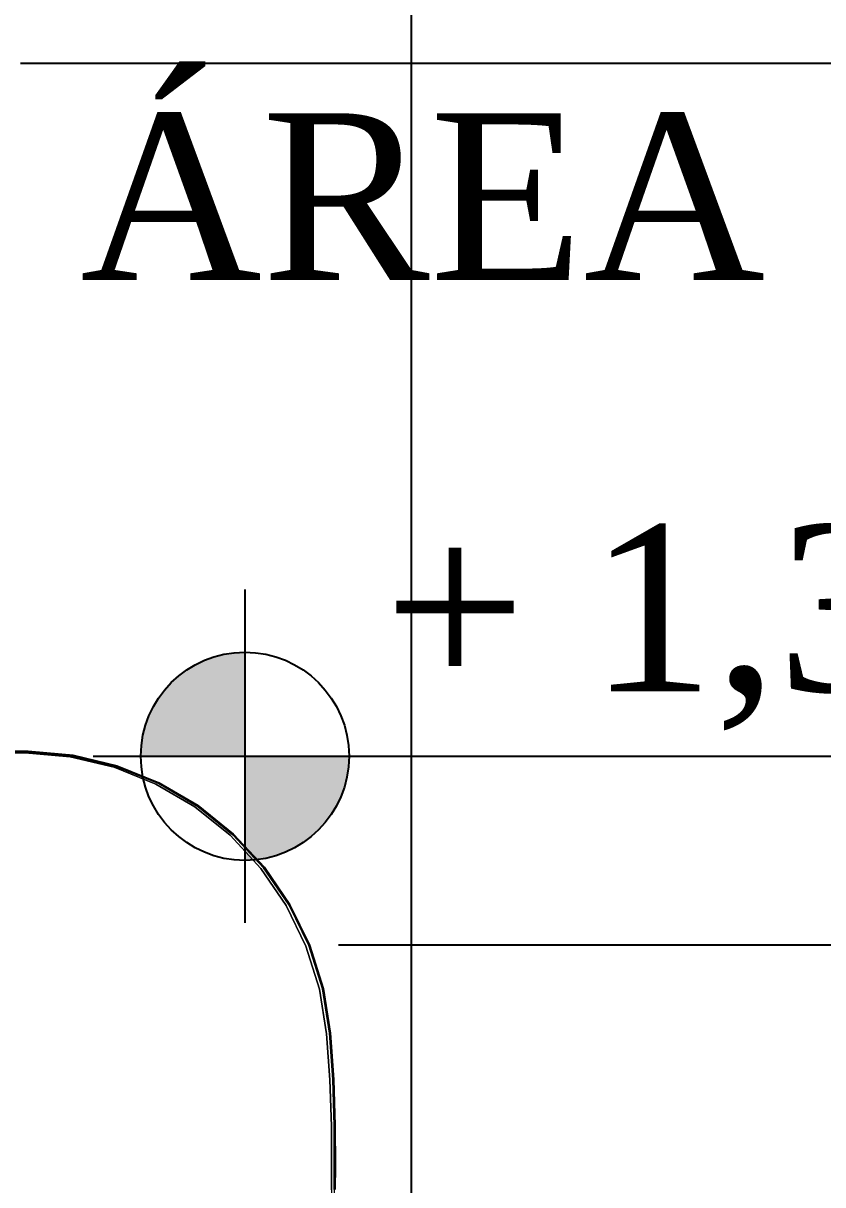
# Model space of a CAD drawing. Header units: centimetres. Extents: x -48696 to 156237, y -5617 to 29024.
# Drawn here: x -44896.8 to -44858.4, y 10306.4 to 10362.2 of the extents above; entities that cross this region are included whole.
import ezdxf

# ---------------------------------------------------------------- set-up
doc = ezdxf.new("R2010")
doc.units = ezdxf.units.CM
for name, color, linetype in [('Hachuria - Moveis', 1, 'Continuous'), ('Piso', 55, 'Continuous'), ('PN010', 1, 'Continuous'), ('Portas-Cotas', 2, 'Continuous'), ('Texto', 2, 'Continuous')]:
    doc.layers.add(name, color=color, linetype=linetype)
doc.layers.add('Moveis', color=1, linetype='Continuous', lineweight=9)
doc.layers.add('Portas - Janelas', color=2, linetype='Continuous', lineweight=20)
doc.styles.add('Valéria', font='romantic.ttf', dxfattribs={"height": 10})
doc.dimstyles.new('Cota - 50', dxfattribs={"dimtxt": 10, "dimasz": 5, "dimexe": 10, "dimexo": 20, "dimgap": 5, "dimtad": 1, "dimtxsty": 'Valéria', "dimblk": 'DOT', "dimcen": 0, "dimclrd": 12, "dimclre": 12, "dimclrt": 2, "dimazin": 2, "dimtfac": 1, "dimtix": 1, "dimtmove": 0, "dimatfit": 3, "dimldrblk": 'DOT', "dimfxl": 1, "dimarcsym": 0})

# ---------------------------------------------------------------- blocks, each defined once
blk = doc.blocks.new('_Dot')
at = {"color": 0, "linetype": 'ByBlock', "lineweight": -2}
blk.add_line((-0.5, 0), (-1, 0), dxfattribs=at)
at = {"color": 0, "linetype": 'ByBlock', "const_width": 0.5}
blk.add_lwpolyline([(-0.25, 0, 1), (0.25, 0, 1)], format="xyb", close=True, dxfattribs=at)
blk = doc.blocks.new('*D1687')
at = {"color": 12, "lineweight": -2, "transparency": 16777216}
for p, q in [((-44846.743, 12273.855), (-44711.335, 12337.452)), ((-43585.335, 9916.474), (-44718.261, 12328.675)), ((-43709.566, 9852.603), (-43574.158, 9916.2))]:
    blk.add_line(p, q, dxfattribs=at)
at = {"layer": 'Defpoints', "color": 0, "transparency": 16777216}
for p in [(-44720.386, 12333.201), (-44864.845, 12265.353), (-43727.669, 9844.101)]:
    blk.add_point(p, dxfattribs=at)
at = {"color": 12, "lineweight": -2, "transparency": 16777216, "xscale": 5, "yscale": 5, "zscale": 5}
for p, rotation in [((-44720.386, 12333.201), 115.1577922411707), ((-43583.209, 9911.948), 295.1577922411707)]:
    blk.add_blockref('_Dot', p, dxfattribs=dict(at, rotation=rotation))
at = {"color": 2, "transparency": 16777216, "insert": (-44142.572, 11126.907), "char_height": 10, "attachment_point": 5, "rotation": 295.1578, "style": 'Valéria'}
blk.add_mtext('2675', dxfattribs=at)

msp = doc.modelspace()

# ---------------------------------------------------------------- hatches: boundary and pattern name
at = {"layer": 'Piso'}
h = msp.add_hatch(dxfattribs=at)
h.set_pattern_fill('ANSI37', color=256, scale=13.333333, angle=45)
h.set_pattern_definition([(90, (-26378.48, -7504.41), (-42.33333, 3e-14), []), (180, (-26378.48, -7504.41), (-3e-14, -42.33333), [])])
h.paths.add_polyline_path([(-44797.20529, 10176.37589), (-44946.99123, 10176.32932), (-44946.96977, 10201.92171), (-44945.27301, 10201.8382), (-44945.42877, 10208.6864), (-44942.79735, 10208.6864), (-44936.04979, 10209.19471), (-44936.04979, 10210.32171), (-44907.82346, 10210.32171), (-44907.82346, 10197.75004), (-44877.14158, 10197.75004), (-44877.14158, 10228.49338), (-44907.82346, 10228.49338), (-44907.82346, 10215.92171), (-44936.04979, 10215.92171), (-44936.04979, 10217.04871), (-44940.0596, 10217.04871), (-44942.79735, 10217.55702), (-44945.42877, 10217.55702), (-44945.47119, 10224.36044), (-44946.96321, 10224.36131), (-44947.00767, 10256.34509), (-44797.15863, 10256.3759)])
h.paths.add_polyline_path([(-44797.15455, 10263.3759), (-44946.94047, 10263.34511), (-44946.94047, 10266.32836), (-44942.71073, 10266.32836), (-44942.71073, 10268.12797), (-44941.71719, 10268.42766), (-44941.44205, 10286.16627), (-44943.8113, 10286.20302), (-44945.01612, 10284.10166), (-44943.5245, 10283.24644), (-44942.71073, 10270.59503), (-44946.93624, 10270.59749), (-44946.91802, 10301.85042), (-44943.47542, 10301.85042), (-44943.47542, 10303.70112), (-44941.61199, 10303.70112), (-44941.61199, 10305.60791), (-44939.57669, 10305.60791), (-44939.57669, 10288.23873), (-44880.35846, 10288.93396), (-44880.35846, 10309.66422), (-44882.90316, 10326.37836), (-44900.38302, 10329.93276), (-44939.57669, 10327.24375), (-44939.57669, 10309.87457), (-44941.71333, 10309.87457), (-44941.71333, 10311.77157), (-44943.63552, 10311.99662), (-44943.7285, 10313.52589), (-44946.91121, 10313.52589), (-44946.89161, 10328.52227), (-44945.88707, 10327.92033), (-44944.4522, 10327.92033), (-44944.74181, 10329.48554), (-44941.92679, 10329.47182), (-44941.94023, 10326.71589), (-44940.54794, 10326.91432), (-44940.31168, 10329.31361), (-44939.8812, 10329.46073), (-44939.32189, 10333.70607), (-44936.82853, 10334.28526), (-44936.82853, 10339.65785), (-44936.82853, 10340.66073), (-44896.89537, 10340.66073), (-44896.85237, 10414.38658), (-44891.54482, 10414.38658), (-44891.54482, 10419.38658), (-44809.54378, 10419.5749), (-44809.53649, 10416.39879), (-44812.53648, 10416.3919), (-44812.36999, 10343.89209), (-44815.86998, 10343.88405), (-44815.81713, 10347.16431), (-44821.57944, 10346.68674), (-44821.57944, 10340.4119), (-44816.15415, 10337.41709), (-44815.50126, 10341.38489), (-44812.36423, 10341.38489), (-44812.35506, 10337.39211), (-44809.35507, 10337.399), (-44809.36425, 10341.39899), (-44805.86426, 10341.40702), (-44805.85705, 10338.2651), (-44801.85549, 10338.2651), (-44800.29671, 10340.87143), (-44800.29671, 10344.52446), (-44801.94594, 10347.08303), (-44806.29258, 10347.08303), (-44805.87, 10343.90702), (-44809.37, 10343.89898), (-44809.5319, 10414.39879), (-44799.53192, 10414.40085), (-44799.53233, 10416.39816), (-44797.06529, 10416.40652)])
at = {"layer": 'Portas - Janelas'}
h = msp.add_hatch(color=256, dxfattribs=at)
edge = h.paths.add_edge_path()
edge.add_arc((-44886.11032, 10327.00386), 5, 90, 180)
edge.add_line((-44891.11032, 10327.00386), (-44886.11032, 10327.00386))
edge.add_line((-44886.11032, 10327.00386), (-44886.11032, 10332.00386))
edge = h.paths.add_edge_path()
edge.add_arc((-44886.11032, 10327.00386), 5, 270, 360)
edge.add_line((-44881.11032, 10327.00386), (-44886.11032, 10327.00386))
edge.add_line((-44886.11032, 10327.00386), (-44886.11032, 10322.00386))

# ---------------------------------------------------------------- linework, layer by layer
at = {"layer": 'Hachuria - Moveis'}
msp.add_circle((-44886.11032, 10327.00386), 5, dxfattribs=at)
at = {"layer": 'Moveis'}
for p, q in [((-44896.51938, 10327.24375), (-44939.57669, 10327.24375)), ((-44896.51973, 10327.19688), (-44939.57669, 10327.19688)), ((-44930.79533, 10327.17207), (-44896.65933, 10327.17207)), ((-44894.50144, 10326.98027), (-44896.65933, 10327.17207)), ((-44894.36184, 10327.00508), (-44896.51973, 10327.19688)), ((-44894.35459, 10327.05139), (-44896.51938, 10327.24375)), ((-44894.50144, 10326.98027), (-44892.39492, 10326.47445)), ((-44894.36184, 10327.00508), (-44892.25532, 10326.49926)), ((-44892.24133, 10326.54399), (-44894.35459, 10327.05139)), ((-44890.2252, 10325.7325), (-44892.24133, 10326.54399)), ((-44892.39492, 10326.47445), (-44890.38522, 10325.6655)), ((-44890.24562, 10325.69032), (-44892.25532, 10326.49926)), ((-44888.5157, 10324.5709), (-44890.38522, 10325.6655)), ((-44888.3761, 10324.59571), (-44890.24562, 10325.69032)), ((-44888.34968, 10324.63443), (-44890.2252, 10325.7325)), ((-44888.5157, 10324.5709), (-44886.82668, 10323.21424)), ((-44888.3761, 10324.59571), (-44886.68708, 10323.23905)), ((-44886.65526, 10323.27346), (-44888.34968, 10324.63443)), ((-44885.35462, 10321.6248), (-44886.82668, 10323.21424)), ((-44885.21502, 10321.64962), (-44886.68708, 10323.23905)), ((-44885.17847, 10321.67896), (-44886.65526, 10323.27346)), ((-44885.35462, 10321.6248), (-44884.13126, 10319.83688)), ((-44885.21502, 10321.64962), (-44883.99166, 10319.86169)), ((-44883.9512, 10319.88534), (-44885.17847, 10321.67896)), ((-44883.04341, 10317.91385), (-44883.99166, 10319.86169)), ((-44882.9999, 10317.93128), (-44883.9512, 10319.88534)), ((-44884.13126, 10319.83688), (-44883.18301, 10317.88903)), ((-44882.53031, 10315.82329), (-44883.18301, 10317.88903)), ((-44882.39071, 10315.84811), (-44883.04341, 10317.91385)), ((-44882.34511, 10315.85894), (-44882.9999, 10317.93128)), ((-44882.53031, 10315.82329), (-44882.18725, 10313.68423)), ((-44882.39071, 10315.84811), (-44882.04765, 10313.70904)), ((-44882.00095, 10313.71305), (-44882.34511, 10315.85894)), ((-44882.03534, 10311.4671), (-44882.18725, 10313.68423)), ((-44881.89573, 10311.49191), (-44882.04765, 10313.70904)), ((-44881.84893, 10311.49431), (-44882.00095, 10313.71305)), ((-44881.89573, 10311.49191), (-44881.81973, 10309.27088)), ((-44881.77287, 10309.27168), (-44881.84893, 10311.49431)), ((-44881.95933, 10309.24606), (-44882.03534, 10311.4671)), ((-44881.81973, 10309.27088), (-44881.81973, 10306.2116)), ((-44881.76336, 10307.32277), (-44881.77287, 10309.27168)), ((-44881.95933, 10306.18679), (-44881.95933, 10309.24606)), ((-44881.77287, 10306.2108), (-44881.76336, 10307.32277))]:
    msp.add_line(p, q, dxfattribs=at)
for points, invisible_edges in [([(-44892.24133, 10326.54399), (-44892.24133, 10326.54399), (-44894.35459, 10327.05139), (-44887.21066, 10349.22638)], 13), ([(-44892.24133, 10326.54399), (-44892.24133, 10326.54399), (-44894.35459, 10327.05139), (-44887.21066, 10349.22638)], 13), ([(-44892.24133, 10326.54399), (-44892.24133, 10326.54399), (-44894.35459, 10327.05139), (-44887.21066, 10349.22638)], 13), ([(-44892.24133, 10326.54399), (-44892.24133, 10326.54399), (-44894.35459, 10327.05139), (-44887.21066, 10349.22638)], 13), ([(-44892.24133, 10326.54399), (-44892.24133, 10326.54399), (-44894.35459, 10327.05139), (-44887.21066, 10349.22638)], 13), ([(-44890.2252, 10325.7325), (-44890.2252, 10325.7325), (-44892.24133, 10326.54399), (-44887.21066, 10349.22638)], 13), ([(-44890.2252, 10325.7325), (-44890.2252, 10325.7325), (-44892.24133, 10326.54399), (-44887.21066, 10349.22638)], 13), ([(-44890.2252, 10325.7325), (-44890.2252, 10325.7325), (-44892.24133, 10326.54399), (-44887.21066, 10349.22638)], 13), ([(-44890.2252, 10325.7325), (-44890.2252, 10325.7325), (-44892.24133, 10326.54399), (-44887.21066, 10349.22638)], 13), ([(-44890.2252, 10325.7325), (-44890.2252, 10325.7325), (-44892.24133, 10326.54399), (-44887.21066, 10349.22638)], 13), ([(-44888.34968, 10324.63443), (-44888.34968, 10324.63443), (-44890.2252, 10325.7325), (-44887.21066, 10349.22638)], 13), ([(-44888.34968, 10324.63443), (-44888.34968, 10324.63443), (-44890.2252, 10325.7325), (-44887.21066, 10349.22638)], 13), ([(-44888.34968, 10324.63443), (-44888.34968, 10324.63443), (-44890.2252, 10325.7325), (-44887.21066, 10349.22638)], 13), ([(-44888.34968, 10324.63443), (-44888.34968, 10324.63443), (-44890.2252, 10325.7325), (-44887.21066, 10349.22638)], 13), ([(-44888.34968, 10324.63443), (-44888.34968, 10324.63443), (-44890.2252, 10325.7325), (-44887.21066, 10349.22638)], 13), ([(-44888.34968, 10324.63443), (-44888.34968, 10324.63443), (-44887.21066, 10349.18649), (-44886.65526, 10323.27346)], 6), ([(-44888.34968, 10324.63443), (-44888.34968, 10324.63443), (-44887.21066, 10349.18649), (-44886.65526, 10323.27346)], 6), ([(-44888.34968, 10324.63443), (-44888.34968, 10324.63443), (-44887.21066, 10349.18649), (-44886.65526, 10323.27346)], 6), ([(-44888.34968, 10324.63443), (-44888.34968, 10324.63443), (-44887.21066, 10349.18649), (-44886.65526, 10323.27346)], 6), ([(-44888.34968, 10324.63443), (-44888.34968, 10324.63443), (-44887.21066, 10349.18649), (-44886.65526, 10323.27346)], 6), ([(-44894.35459, 10327.05139), (-44894.35459, 10327.05139), (-44896.51938, 10327.24375), (-44895.07873, 10348.77049)], 13), ([(-44894.35459, 10327.05139), (-44894.35459, 10327.05139), (-44896.51938, 10327.24375), (-44895.07873, 10348.77049)], 13), ([(-44894.35459, 10327.05139), (-44894.35459, 10327.05139), (-44896.51938, 10327.24375), (-44895.07873, 10348.77049)], 13), ([(-44894.35459, 10327.05139), (-44894.35459, 10327.05139), (-44896.51938, 10327.24375), (-44895.07873, 10348.77049)], 13), ([(-44894.35459, 10327.05139), (-44894.35459, 10327.05139), (-44896.51938, 10327.24375), (-44895.07873, 10348.77049)], 13), ([(-44886.65526, 10323.27346), (-44886.65526, 10323.27346), (-44885.61193, 10348.75449), (-44885.17847, 10321.67896)], 6), ([(-44886.65526, 10323.27346), (-44886.65526, 10323.27346), (-44885.61193, 10348.75449), (-44885.17847, 10321.67896)], 6), ([(-44886.65526, 10323.27346), (-44886.65526, 10323.27346), (-44885.61193, 10348.75449), (-44885.17847, 10321.67896)], 6), ([(-44886.65526, 10323.27346), (-44886.65526, 10323.27346), (-44885.61193, 10348.75449), (-44885.17847, 10321.67896)], 6), ([(-44886.65526, 10323.27346), (-44886.65526, 10323.27346), (-44885.61193, 10348.75449), (-44885.17847, 10321.67896)], 6), ([(-44883.9512, 10319.88534), (-44883.9512, 10319.88534), (-44885.17847, 10321.67896), (-44885.14726, 10348.75449)], 13), ([(-44883.9512, 10319.88534), (-44883.9512, 10319.88534), (-44885.17847, 10321.67896), (-44885.14726, 10348.75449)], 13), ([(-44883.9512, 10319.88534), (-44883.9512, 10319.88534), (-44885.17847, 10321.67896), (-44885.14726, 10348.75449)], 13), ([(-44883.9512, 10319.88534), (-44883.9512, 10319.88534), (-44885.17847, 10321.67896), (-44885.14726, 10348.75449)], 13), ([(-44883.9512, 10319.88534), (-44883.9512, 10319.88534), (-44885.17847, 10321.67896), (-44885.14726, 10348.75449)], 13), ([(-44882.9999, 10317.93128), (-44882.9999, 10317.93128), (-44883.9512, 10319.88534), (-44883.9186, 10348.38793)], 13), ([(-44882.9999, 10317.93128), (-44882.9999, 10317.93128), (-44883.9512, 10319.88534), (-44883.9186, 10348.38793)], 13), ([(-44882.9999, 10317.93128), (-44882.9999, 10317.93128), (-44883.9512, 10319.88534), (-44883.9186, 10348.38793)], 13), ([(-44882.9999, 10317.93128), (-44882.9999, 10317.93128), (-44883.9512, 10319.88534), (-44883.9186, 10348.38793)], 13), ([(-44882.9999, 10317.93128), (-44882.9999, 10317.93128), (-44883.9512, 10319.88534), (-44883.9186, 10348.38793)], 13), ([(-44882.34511, 10315.85894), (-44882.34511, 10315.85894), (-44882.9999, 10317.93128), (-44882.93077, 10348.4142)], 13), ([(-44882.34511, 10315.85894), (-44882.34511, 10315.85894), (-44882.9999, 10317.93128), (-44882.93077, 10348.4142)], 13), ([(-44882.34511, 10315.85894), (-44882.34511, 10315.85894), (-44882.9999, 10317.93128), (-44882.93077, 10348.4142)], 13), ([(-44882.34511, 10315.85894), (-44882.34511, 10315.85894), (-44882.9999, 10317.93128), (-44882.93077, 10348.4142)], 13), ([(-44882.34511, 10315.85894), (-44882.34511, 10315.85894), (-44882.9999, 10317.93128), (-44882.93077, 10348.4142)], 13), ([(-44882.00095, 10313.71305), (-44882.00095, 10313.71305), (-44882.34511, 10315.85894), (-44882.27359, 10348.47354)], 13), ([(-44882.00095, 10313.71305), (-44882.00095, 10313.71305), (-44882.34511, 10315.85894), (-44882.27359, 10348.47354)], 13), ([(-44882.00095, 10313.71305), (-44882.00095, 10313.71305), (-44882.34511, 10315.85894), (-44882.27359, 10348.47354)], 13), ([(-44882.00095, 10313.71305), (-44882.00095, 10313.71305), (-44882.34511, 10315.85894), (-44882.27359, 10348.47354)], 13), ([(-44882.00095, 10313.71305), (-44882.00095, 10313.71305), (-44882.34511, 10315.85894), (-44882.27359, 10348.47354)], 13), ([(-44881.84893, 10311.49431), (-44881.84893, 10311.49431), (-44882.00095, 10313.71305), (-44881.9455, 10348.51273)], 13), ([(-44881.84893, 10311.49431), (-44881.84893, 10311.49431), (-44882.00095, 10313.71305), (-44881.9455, 10348.51273)], 13), ([(-44881.84893, 10311.49431), (-44881.84893, 10311.49431), (-44882.00095, 10313.71305), (-44881.9455, 10348.51273)], 13), ([(-44881.84893, 10311.49431), (-44881.84893, 10311.49431), (-44882.00095, 10313.71305), (-44881.9455, 10348.51273)], 13), ([(-44881.84893, 10311.49431), (-44881.84893, 10311.49431), (-44882.00095, 10313.71305), (-44881.9455, 10348.51273)], 13), ([(-44881.77287, 10309.27168), (-44881.77287, 10309.27168), (-44881.84893, 10311.49431), (-44881.78166, 10348.53516)], 13), ([(-44881.77287, 10309.27168), (-44881.77287, 10309.27168), (-44881.84893, 10311.49431), (-44881.78166, 10348.53516)], 13), ([(-44881.77287, 10309.27168), (-44881.77287, 10309.27168), (-44881.84893, 10311.49431), (-44881.78166, 10348.53516)], 13), ([(-44881.77287, 10309.27168), (-44881.77287, 10309.27168), (-44881.84893, 10311.49431), (-44881.78166, 10348.53516)], 13), ([(-44881.77287, 10309.27168), (-44881.77287, 10309.27168), (-44881.84893, 10311.49431), (-44881.78166, 10348.53516)], 13), ([(-44881.76336, 10307.32277), (-44881.76336, 10307.32277), (-44881.77287, 10309.27168), (-44881.6998, 10348.54709)], 13), ([(-44881.76336, 10307.32277), (-44881.76336, 10307.32277), (-44881.77287, 10309.27168), (-44881.6998, 10348.54709)], 13), ([(-44881.76336, 10307.32277), (-44881.76336, 10307.32277), (-44881.77287, 10309.27168), (-44881.6998, 10348.54709)], 13), ([(-44881.76336, 10307.32277), (-44881.76336, 10307.32277), (-44881.77287, 10309.27168), (-44881.6998, 10348.54709)], 13), ([(-44881.76336, 10307.32277), (-44881.76336, 10307.32277), (-44881.77287, 10309.27168), (-44881.6998, 10348.54709)], 13), ([(-44896.51938, 10327.24375), (-44896.51938, 10327.24375), (-44939.57669, 10327.24375), (-44938.40336, 10328.42638)], 13), ([(-44896.51938, 10327.24375), (-44896.51938, 10327.24375), (-44939.57669, 10327.24375), (-44938.40336, 10328.42638)], 13), ([(-44896.51938, 10327.24375), (-44896.51938, 10327.24375), (-44939.57669, 10327.24375), (-44938.40336, 10328.42638)], 13), ([(-44896.51938, 10327.24375), (-44896.51938, 10327.24375), (-44939.57669, 10327.24375), (-44938.40336, 10328.42638)], 13), ([(-44896.51938, 10327.24375), (-44896.51938, 10327.24375), (-44939.57669, 10327.24375), (-44938.40336, 10328.42638)], 13), ([(-44896.51938, 10327.24375), (-44896.51938, 10327.24375), (-44896.51973, 10327.19688), (-44939.57669, 10327.24375)], 6), ([(-44896.51973, 10327.19688), (-44896.51973, 10327.19688), (-44930.79533, 10327.17207), (-44939.57669, 10327.19688)], 6), ([(-44896.65933, 10327.17207), (-44896.65933, 10327.17207), (-44930.79533, 10327.17207), (-44896.51973, 10327.19688)], 13), ([(-44896.65933, 10327.17207), (-44896.65933, 10327.17207), (-44930.66204, 10288.44665), (-44930.79533, 10327.17207)], 6), ([(-44896.65933, 10288.26079), (-44896.65933, 10288.26079), (-44930.41337, 10288.26079), (-44896.65933, 10327.17207)], 13), ([(-44894.50144, 10326.98027), (-44894.50144, 10326.98027), (-44896.65933, 10327.17207), (-44896.51973, 10327.19688)], 13), ([(-44894.50144, 10326.98027), (-44894.50144, 10326.98027), (-44896.65933, 10288.26079), (-44896.65933, 10327.17207)], 6), ([(-44894.36184, 10327.00508), (-44894.36184, 10327.00508), (-44896.51973, 10327.19688), (-44896.51938, 10327.24375)], 13), ([(-44894.36184, 10327.00508), (-44894.36184, 10327.00508), (-44894.50144, 10326.98027), (-44896.51973, 10327.19688)], 6), ([(-44894.35459, 10327.05139), (-44894.35459, 10327.05139), (-44894.36184, 10327.00508), (-44896.51938, 10327.24375)], 6), ([(-44895.16532, 10288.39358), (-44895.16532, 10288.39358), (-44896.65933, 10288.26079), (-44894.50144, 10326.98027)], 13), ([(-44894.6648, 10288.43806), (-44894.6648, 10288.43806), (-44895.16532, 10288.39358), (-44894.50144, 10326.98027)], 13), ([(-44894.50144, 10288.45258), (-44894.50144, 10288.45258), (-44894.6648, 10288.43806), (-44894.50144, 10326.98027)], 13), ([(-44892.39492, 10326.47445), (-44892.39492, 10326.47445), (-44894.50144, 10326.98027), (-44894.36184, 10327.00508)], 13), ([(-44892.39492, 10326.47445), (-44892.39492, 10326.47445), (-44894.50144, 10288.45258), (-44894.50144, 10326.98027)], 6), ([(-44892.25532, 10326.49926), (-44892.25532, 10326.49926), (-44894.36184, 10327.00508), (-44894.35459, 10327.05139)], 13), ([(-44892.25532, 10326.49926), (-44892.25532, 10326.49926), (-44892.39492, 10326.47445), (-44894.36184, 10327.00508)], 6), ([(-44892.24133, 10326.54399), (-44892.24133, 10326.54399), (-44892.25532, 10326.49926), (-44894.35459, 10327.05139)], 6), ([(-44890.24562, 10325.69032), (-44890.24562, 10325.69032), (-44892.25532, 10326.49926), (-44892.24133, 10326.54399)], 13), ([(-44890.2252, 10325.7325), (-44890.2252, 10325.7325), (-44890.24562, 10325.69032), (-44892.24133, 10326.54399)], 6), ([(-44893.75183, 10288.63258), (-44893.75183, 10288.63258), (-44894.50144, 10288.45258), (-44892.39492, 10326.47445)], 13), ([(-44892.39492, 10288.95841), (-44892.39492, 10288.95841), (-44893.75183, 10288.63258), (-44892.39492, 10326.47445)], 13), ([(-44890.38522, 10325.6655), (-44890.38522, 10325.6655), (-44892.39492, 10326.47445), (-44892.25532, 10326.49926)], 13), ([(-44890.38522, 10325.6655), (-44890.38522, 10325.6655), (-44892.39492, 10288.95841), (-44892.39492, 10326.47445)], 6), ([(-44890.24562, 10325.69032), (-44890.24562, 10325.69032), (-44890.38522, 10325.6655), (-44892.25532, 10326.49926)], 6), ([(-44890.38522, 10289.76735), (-44890.38522, 10289.76735), (-44892.39492, 10288.95841), (-44890.38522, 10325.6655)], 13), ([(-44888.5157, 10324.5709), (-44888.5157, 10324.5709), (-44890.38522, 10325.6655), (-44890.24562, 10325.69032)], 13), ([(-44888.5157, 10324.5709), (-44888.5157, 10324.5709), (-44890.38522, 10289.76735), (-44890.38522, 10325.6655)], 6), ([(-44888.3761, 10324.59571), (-44888.3761, 10324.59571), (-44890.24562, 10325.69032), (-44890.2252, 10325.7325)], 13), ([(-44888.3761, 10324.59571), (-44888.3761, 10324.59571), (-44888.5157, 10324.5709), (-44890.24562, 10325.69032)], 6), ([(-44888.34968, 10324.63443), (-44888.34968, 10324.63443), (-44888.3761, 10324.59571), (-44890.2252, 10325.7325)], 6), ([(-44888.5157, 10290.86196), (-44888.5157, 10290.86196), (-44890.38522, 10289.76735), (-44888.5157, 10324.5709)], 13), ([(-44886.82668, 10323.21424), (-44886.82668, 10323.21424), (-44888.5157, 10324.5709), (-44888.3761, 10324.59571)], 13), ([(-44886.82668, 10323.21424), (-44886.82668, 10323.21424), (-44888.5157, 10290.86196), (-44888.5157, 10324.5709)], 6), ([(-44886.68708, 10323.23905), (-44886.68708, 10323.23905), (-44888.3761, 10324.59571), (-44888.34968, 10324.63443)], 13), ([(-44886.68708, 10323.23905), (-44886.68708, 10323.23905), (-44886.82668, 10323.21424), (-44888.3761, 10324.59571)], 6), ([(-44886.65526, 10323.27346), (-44886.65526, 10323.27346), (-44886.68708, 10323.23905), (-44888.34968, 10324.63443)], 6), ([(-44886.82668, 10292.21861), (-44886.82668, 10292.21861), (-44888.5157, 10290.86196), (-44886.82668, 10323.21424)], 13), ([(-44885.35462, 10321.6248), (-44885.35462, 10321.6248), (-44886.82668, 10323.21424), (-44886.68708, 10323.23905)], 13), ([(-44885.35462, 10321.6248), (-44885.35462, 10321.6248), (-44886.82668, 10292.21861), (-44886.82668, 10323.21424)], 6), ([(-44885.21502, 10321.64962), (-44885.21502, 10321.64962), (-44886.68708, 10323.23905), (-44886.65526, 10323.27346)], 13), ([(-44885.21502, 10321.64962), (-44885.21502, 10321.64962), (-44885.35462, 10321.6248), (-44886.68708, 10323.23905)], 6), ([(-44885.17847, 10321.67896), (-44885.17847, 10321.67896), (-44885.21502, 10321.64962), (-44886.65526, 10323.27346)], 6), ([(-44885.35462, 10293.80805), (-44885.35462, 10293.80805), (-44886.82668, 10292.21861), (-44885.35462, 10321.6248)], 13), ([(-44884.13126, 10319.83688), (-44884.13126, 10319.83688), (-44885.35462, 10321.6248), (-44885.21502, 10321.64962)], 13), ([(-44884.13126, 10319.83688), (-44884.13126, 10319.83688), (-44885.35462, 10293.80805), (-44885.35462, 10321.6248)], 6), ([(-44883.99166, 10319.86169), (-44883.99166, 10319.86169), (-44885.21502, 10321.64962), (-44885.17847, 10321.67896)], 13), ([(-44883.99166, 10319.86169), (-44883.99166, 10319.86169), (-44884.13126, 10319.83688), (-44885.21502, 10321.64962)], 6), ([(-44883.9512, 10319.88534), (-44883.9512, 10319.88534), (-44883.99166, 10319.86169), (-44885.17847, 10321.67896)], 6), ([(-44883.18301, 10317.88903), (-44883.18301, 10317.88903), (-44884.13126, 10319.83688), (-44883.99166, 10319.86169)], 13), ([(-44883.04341, 10317.91385), (-44883.04341, 10317.91385), (-44883.99166, 10319.86169), (-44883.9512, 10319.88534)], 13), ([(-44883.04341, 10317.91385), (-44883.04341, 10317.91385), (-44883.18301, 10317.88903), (-44883.99166, 10319.86169)], 6), ([(-44882.9999, 10317.93128), (-44882.9999, 10317.93128), (-44883.04341, 10317.91385), (-44883.9512, 10319.88534)], 6), ([(-44884.13126, 10295.59598), (-44884.13126, 10295.59598), (-44885.35462, 10293.80805), (-44884.13126, 10319.83688)], 13), ([(-44883.18301, 10317.88903), (-44883.18301, 10317.88903), (-44884.13126, 10295.59598), (-44884.13126, 10319.83688)], 6), ([(-44883.18301, 10297.54382), (-44883.18301, 10297.54382), (-44884.13126, 10295.59598), (-44883.18301, 10317.88903)], 13), ([(-44882.53031, 10315.82329), (-44882.53031, 10315.82329), (-44883.18301, 10317.88903), (-44883.04341, 10317.91385)], 13), ([(-44882.53031, 10315.82329), (-44882.53031, 10315.82329), (-44883.18301, 10297.54382), (-44883.18301, 10317.88903)], 6), ([(-44882.39071, 10315.84811), (-44882.39071, 10315.84811), (-44883.04341, 10317.91385), (-44882.9999, 10317.93128)], 13), ([(-44882.39071, 10315.84811), (-44882.39071, 10315.84811), (-44882.53031, 10315.82329), (-44883.04341, 10317.91385)], 6), ([(-44882.34511, 10315.85894), (-44882.34511, 10315.85894), (-44882.39071, 10315.84811), (-44882.9999, 10317.93128)], 6), ([(-44882.53031, 10299.60956), (-44882.53031, 10299.60956), (-44883.18301, 10297.54382), (-44882.53031, 10315.82329)], 13), ([(-44882.18725, 10313.68423), (-44882.18725, 10313.68423), (-44882.53031, 10315.82329), (-44882.39071, 10315.84811)], 13), ([(-44882.18725, 10313.68423), (-44882.18725, 10313.68423), (-44882.53031, 10299.60956), (-44882.53031, 10315.82329)], 6), ([(-44882.04765, 10313.70904), (-44882.04765, 10313.70904), (-44882.39071, 10315.84811), (-44882.34511, 10315.85894)], 13), ([(-44882.04765, 10313.70904), (-44882.04765, 10313.70904), (-44882.18725, 10313.68423), (-44882.39071, 10315.84811)], 6), ([(-44882.00095, 10313.71305), (-44882.00095, 10313.71305), (-44882.04765, 10313.70904), (-44882.34511, 10315.85894)], 6), ([(-44882.18725, 10301.74862), (-44882.18725, 10301.74862), (-44882.53031, 10299.60956), (-44882.18725, 10313.68423)], 13), ([(-44882.03534, 10311.4671), (-44882.03534, 10311.4671), (-44882.18725, 10313.68423), (-44882.04765, 10313.70904)], 13), ([(-44882.03534, 10311.4671), (-44882.03534, 10311.4671), (-44882.18725, 10301.74862), (-44882.18725, 10313.68423)], 6), ([(-44881.89573, 10311.49191), (-44881.89573, 10311.49191), (-44882.04765, 10313.70904), (-44882.00095, 10313.71305)], 13), ([(-44881.89573, 10311.49191), (-44881.89573, 10311.49191), (-44882.03534, 10311.4671), (-44882.04765, 10313.70904)], 6), ([(-44881.84893, 10311.49431), (-44881.84893, 10311.49431), (-44881.89573, 10311.49191), (-44882.00095, 10313.71305)], 6), ([(-44881.95933, 10309.24606), (-44881.95933, 10309.24606), (-44882.03534, 10311.4671), (-44881.89573, 10311.49191)], 13), ([(-44881.81973, 10309.27088), (-44881.81973, 10309.27088), (-44881.89573, 10311.49191), (-44881.84893, 10311.49431)], 13), ([(-44881.81973, 10309.27088), (-44881.81973, 10309.27088), (-44881.89573, 10303.99057), (-44881.89573, 10311.49191)], 6), ([(-44881.77287, 10309.27168), (-44881.77287, 10309.27168), (-44881.81973, 10309.27088), (-44881.84893, 10311.49431)], 6), ([(-44882.03534, 10303.96576), (-44882.03534, 10303.96576), (-44882.18725, 10301.74862), (-44882.03534, 10311.4671)], 13), ([(-44881.95933, 10306.18679), (-44881.95933, 10306.18679), (-44882.03534, 10303.96576), (-44882.03534, 10311.4671)], 13), ([(-44881.95933, 10309.24606), (-44881.95933, 10309.24606), (-44881.95933, 10306.18679), (-44882.03534, 10311.4671)], 4), ([(-44881.81973, 10306.2116), (-44881.81973, 10306.2116), (-44881.89573, 10303.99057), (-44881.81973, 10309.27088)], 4), ([(-44881.81973, 10306.2116), (-44881.81973, 10306.2116), (-44881.81973, 10309.27088), (-44881.77287, 10309.27168)], 13), ([(-44881.76336, 10307.32277), (-44881.76336, 10307.32277), (-44881.77287, 10306.2108), (-44881.77287, 10309.27168)], 4), ([(-44881.95933, 10309.24606), (-44881.95933, 10309.24606), (-44881.89573, 10303.99057), (-44881.95933, 10306.18679)], 6), ([(-44881.76336, 10307.32277), (-44881.76336, 10307.32277), (-44860.00336, 10253.75971), (-44881.77287, 10306.2108)], 6), ([(-44881.76336, 10307.32277), (-44881.76336, 10307.32277), (-44860.00336, 10253.75971), (-44881.77287, 10306.2108)], 6), ([(-44881.76336, 10307.32277), (-44881.76336, 10307.32277), (-44860.00336, 10253.75971), (-44881.77287, 10306.2108)], 6), ([(-44881.76336, 10307.32277), (-44881.76336, 10307.32277), (-44860.00336, 10253.75971), (-44881.77287, 10306.2108)], 6), ([(-44881.76336, 10307.32277), (-44881.76336, 10307.32277), (-44860.00336, 10253.75971), (-44881.77287, 10306.2108)], 6)]:
    msp.add_3dface(points, dxfattribs=dict(at, invisible_edges=invisible_edges))
at = {"layer": 'PN010'}
for p, q in [((-44886.11032, 10335.00386), (-44886.11032, 10319.00386)), ((-44893.40149, 10327.01553), (-44816.17173, 10327.01553))]:
    msp.add_line(p, q, dxfattribs=at)

# ---------------------------------------------------------------- texts
at = {"layer": 'Portas-Cotas', "insert": (-44855.5732, 10377.87887), "char_height": 12, "attachment_point": 2, "style": 'Valéria'}
msp.add_mtext('LAVABO\\P{\\H0.6667x;ÁREA = 3,6 m²}', dxfattribs=at)
at = {"layer": 'Texto', "insert": (-44879.43801, 10338.12204), "char_height": 8, "attachment_point": 1, "style": 'Valéria'}
msp.add_mtext('+ 1,38 (N.O.)', dxfattribs=at)

# ---------------------------------------------------------------- dimensions: what is measured, and where the dimension line sits
dim = msp.add_aligned_dim(p1=(-43727.66854, 9844.10105), p2=(-44864.84549, 12265.35324), distance=-159.59861, dimstyle='Cota - 50')
dim.commit()
dim.dimension.update_dxf_attribs({"geometry": '*D1687', "text_midpoint": (-44142.57239, 11126.90741)})

doc.saveas('drawing.dxf')
